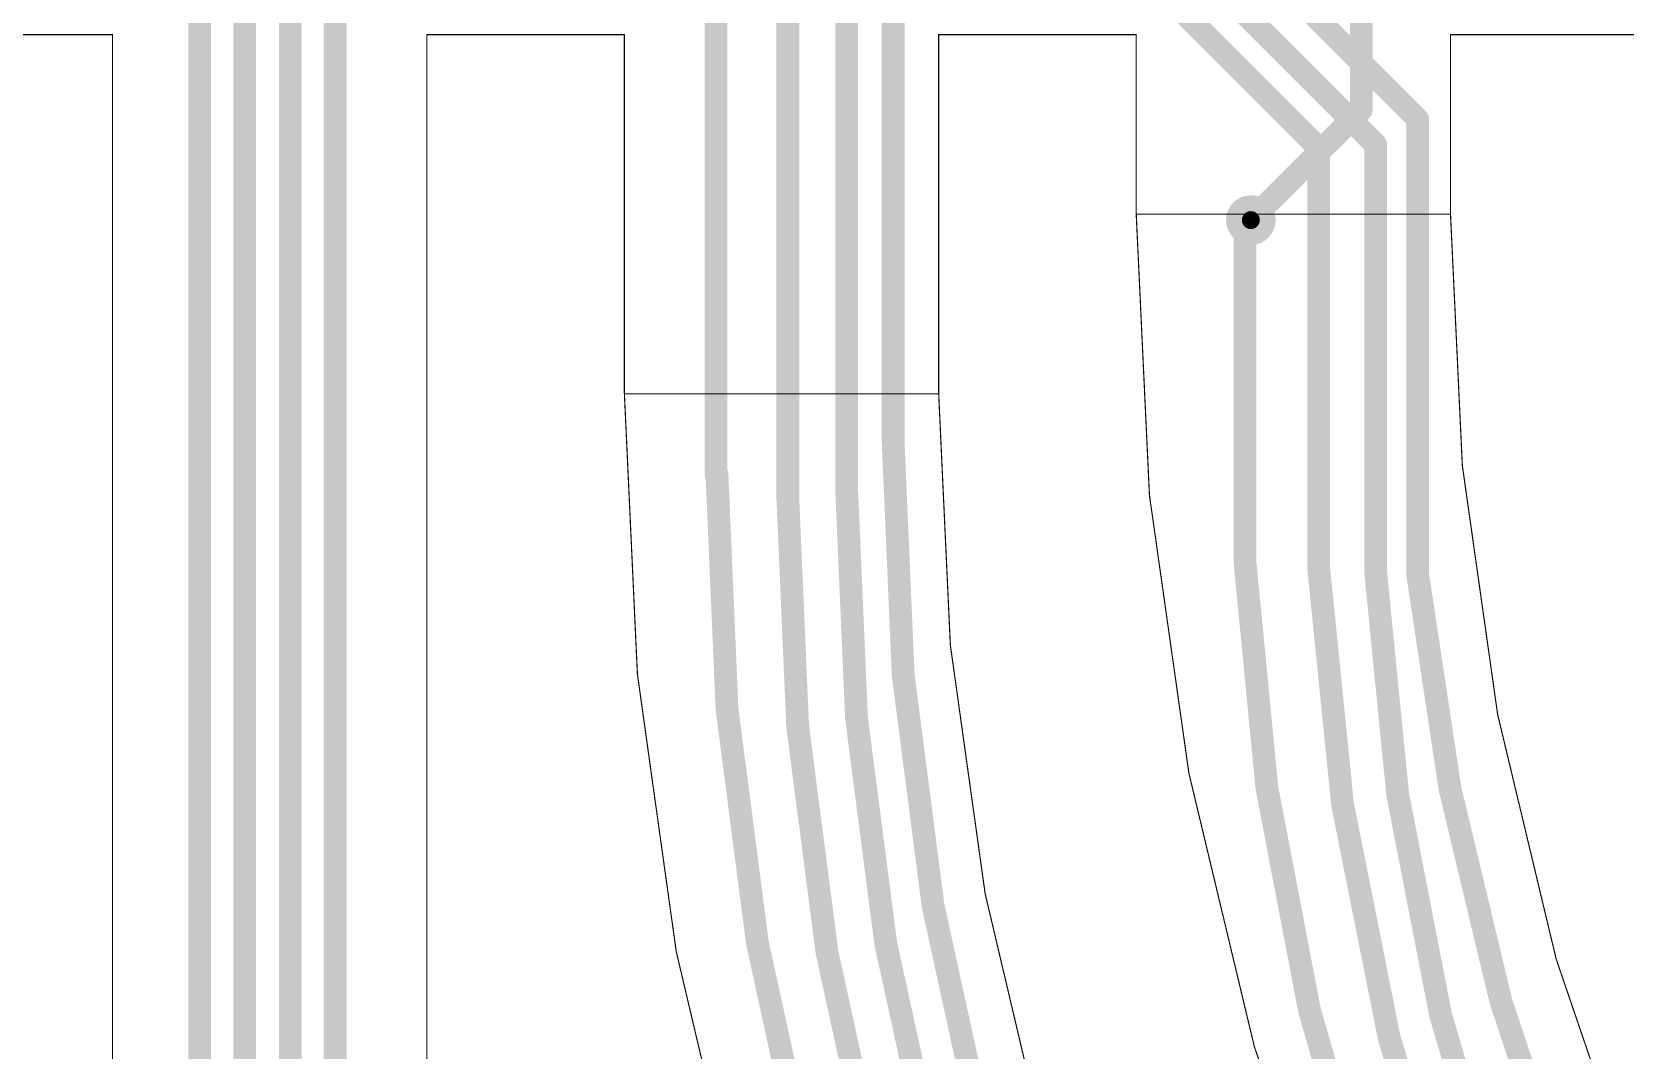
# Model space of a CAD drawing. Header units: millimetres. Extents: x 0 to 13.5, y -0.9 to 3.4.
# Drawn here: x 3.474 to 4.172, y 1.989 to 2.436 of the extents above; entities that cross this region are included whole.
import ezdxf

# ---------------------------------------------------------------- set-up
doc = ezdxf.new("R2010")
doc.units = ezdxf.units.MM
doc.header["$MEASUREMENT"] = 0
for name, color, linetype in [('BottomLayer', 5, 'Continuous'), ('BottomSolder', 6, 'Continuous'), ('Mechanical1', 6, 'Continuous'), ('Mechanical2', 216, 'Continuous'), ('TopLayer', 1, 'Continuous'), ('TopSolder', 216, 'Continuous'), ('ViaHoleLayer', 16, 'Continuous')]:
    doc.layers.add(name, color=color, linetype=linetype)

msp = doc.modelspace()

# ---------------------------------------------------------------- hatches: boundary and pattern name
at = {"layer": 'BottomLayer'}
h = msp.add_hatch(color=5, dxfattribs=at)
edge = h.paths.add_edge_path()
edge.add_arc((4.0082, 2.353), 0.00689, 0, 360)
at = {"layer": 'BottomSolder'}
h = msp.add_hatch(color=6, dxfattribs=at)
edge = h.paths.add_edge_path()
edge.add_arc((4.0082, 2.353), 0.01089, 0, 360)
at = {"layer": 'TopLayer'}
h = msp.add_hatch(color=1, dxfattribs=at)
edge = h.paths.add_edge_path()
edge.add_arc((4.0082, 2.353), 0.00689, 0, 360)
at = {"layer": 'TopSolder'}
h = msp.add_hatch(color=216, dxfattribs=at)
edge = h.paths.add_edge_path()
edge.add_arc((4.0082, 2.353), 0.01089, 0, 360)
at = {"layer": 'ViaHoleLayer'}
h = msp.add_hatch(color=16, dxfattribs=at)
edge = h.paths.add_edge_path()
edge.add_arc((4.0082, 2.353), 0.00394, 0, 360)

# ---------------------------------------------------------------- linework, layer by layer
at = {"layer": 'BottomLayer', "const_width": 0.01}
for points in [[(3.60674, 2.427), (3.60674, 2.84714)], [(3.58705, 2.427), (3.58705, 2.77555)], [(3.7227, 2.6998), (4.0379, 2.3846)], [(3.7818, 2.6968), (4.0813, 2.3973)], [(3.7617, 2.6873), (4.0629, 2.3861)], [(3.567, -0.82965), (3.567, 2.5529)], [(3.8514, 2.25495), (3.8514, 2.5407)], [(3.831, 2.23434), (3.831, 2.5318)], [(3.8052, 2.23071), (3.8052, 2.5141)], [(3.54731, -0.82965), (3.54731, 2.50171)], [(3.7737, 2.241), (3.7737, 2.49925)], [(3.58705, 2.427), (3.58706, -0.821)], [(3.60674, 2.427), (3.60674, -0.821)], [(4.0813, 2.19786), (4.0813, 2.3973)], [(4.0379, 2.20088), (4.0379, 2.3846)], [(4.0629, 2.19879), (4.0629, 2.3861)], [(4.0056, 2.3504), (4.0082, 2.353)], [(4.0056, 2.20361), (4.0056, 2.3504)]]:
    msp.add_lwpolyline(points, dxfattribs=at)
at = {"layer": 'BottomLayer', "const_width": 0.005}
for points in [[(3.58455, 2.427, 1), (3.58955, 2.427, 1)], [(3.58455, 2.427, 1), (3.58955, 2.427, 1)], [(3.60424, 2.427, 1), (3.60924, 2.427, 1)], [(3.60424, 2.427, 1), (3.60924, 2.427, 1)], [(4.0788, 2.3973, 1), (4.0838, 2.3973, 1)], [(4.0788, 2.3973, 1), (4.0838, 2.3973, 1)], [(4.0354, 2.3846, 1), (4.0404, 2.3846, 1)], [(4.0354, 2.3846, 1), (4.0404, 2.3846, 1)], [(4.0604, 2.3861, 1), (4.0654, 2.3861, 1)], [(4.0604, 2.3861, 1), (4.0654, 2.3861, 1)], [(4.0031, 2.3504, 1), (4.0081, 2.3504, 1)], [(4.0031, 2.3504, 1), (4.0081, 2.3504, 1)], [(4.0057, 2.353, 1), (4.0107, 2.353, 1)], [(3.8489, 2.25495, 1), (3.8539, 2.25495, 1)], [(3.8489, 2.25495, 1), (3.8539, 2.25495, 1)], [(3.7712, 2.241, 1), (3.7762, 2.241, 1)], [(3.77159, 2.24175, 1), (3.77659, 2.24175, 1)], [(3.8027, 2.23071, 1), (3.8077, 2.23071, 1)], [(3.8027, 2.23071, 1), (3.8077, 2.23071, 1)], [(3.8285, 2.23434, 1), (3.8335, 2.23434, 1)], [(3.8285, 2.23434, 1), (3.8335, 2.23434, 1)], [(4.0031, 2.20361, 1), (4.0081, 2.20361, 1)], [(4.0031, 2.20361, 1), (4.0081, 2.20361, 1)], [(4.00311, 2.20326, 1), (4.00811, 2.20326, 1)], [(4.00311, 2.20326, 1), (4.00811, 2.20326, 1)], [(4.0354, 2.20088, 1), (4.0404, 2.20088, 1)], [(4.0354, 2.20088, 1), (4.0404, 2.20088, 1)], [(4.0604, 2.19879, 1), (4.0654, 2.19879, 1)], [(4.0604, 2.19879, 1), (4.0654, 2.19879, 1)], [(4.0788, 2.19786, 1), (4.0838, 2.19786, 1)], [(4.0788, 2.19786, 1), (4.0838, 2.19786, 1)]]:
    msp.add_lwpolyline(points, format="xyb", close=True, dxfattribs=at)
at = {"layer": 'BottomLayer', "const_width": 0.01}
for points in [[(4.05939, 1.58512, -0.151681), (3.8514, 2.25495)], [(3.98525, 1.56202, -0.151751), (3.77409, 2.24175)], [(4.00934, 1.57364, -0.151765), (3.8052, 2.23071)], [(4.03508, 1.57738, -0.151743), (3.831, 2.23434)], [(4.00561, 2.20326, -0.008726), (4.0056, 2.20361)], [(4.25623, 1.56545, -0.163444), (4.00561, 2.20326)], [(4.31085, 1.53698, -0.170485), (4.0379, 2.20088)], [(4.3123, 1.57135, -0.164459), (4.0629, 2.19879)], [(4.34122, 1.59271, -0.150342), (4.0813, 2.19786)]]:
    msp.add_lwpolyline(points, format="xyb", dxfattribs=at)
at = {"layer": 'Mechanical1', "const_width": 0.0005}
for points in [[(3.42251, 2.43432), (3.50912, 2.43432)], [(3.50912, -0.91214), (3.50912, 2.43432)], [(3.64692, 2.43432), (3.73353, 2.43432)], [(3.64692, -0.91214), (3.64692, 2.43432)], [(3.73353, 2.27684), (3.73353, 2.43432)], [(3.87133, 2.43432), (3.95794, 2.43432)], [(3.87133, 2.27684), (3.87133, 2.43432)], [(3.95794, 2.35558), (3.95794, 2.43432)], [(4.09574, 2.43432), (4.18235, 2.43432)], [(4.09574, 2.35558), (4.09574, 2.43432)], [(3.95794, 2.35558), (4.09574, 2.35558)], [(3.73353, 2.27684), (3.87133, 2.27684)]]:
    msp.add_lwpolyline(points, dxfattribs=at)
at = {"layer": 'Mechanical1', "const_width": 0.00025}
for points in [[(3.509, 2.43432, 1), (3.50925, 2.43432, 1)], [(3.509, 2.43432, 1), (3.50925, 2.43432, 1)], [(3.64679, 2.43432, 1), (3.64704, 2.43432, 1)], [(3.64679, 2.43432, 1), (3.64704, 2.43432, 1)], [(3.73341, 2.43432, 1), (3.73366, 2.43432, 1)], [(3.73341, 2.43432, 1), (3.73366, 2.43432, 1)], [(3.8712, 2.43432, 1), (3.87145, 2.43432, 1)], [(3.8712, 2.43432, 1), (3.87145, 2.43432, 1)], [(3.95782, 2.43432, 1), (3.95807, 2.43432, 1)], [(3.95782, 2.43432, 1), (3.95807, 2.43432, 1)], [(4.09561, 2.43432, 1), (4.09586, 2.43432, 1)], [(4.09561, 2.43432, 1), (4.09586, 2.43432, 1)], [(3.95782, 2.35558, 1), (3.95807, 2.35558, 1)], [(3.95782, 2.35558, 1), (3.95807, 2.35558, 1)], [(3.95782, 2.35558, 1), (3.95807, 2.35558, 1)], [(4.09561, 2.35558, 1), (4.09586, 2.35558, 1)], [(4.09561, 2.35558, 1), (4.09586, 2.35558, 1)], [(4.09561, 2.35558, 1), (4.09586, 2.35558, 1)], [(3.73341, 2.27684, 1), (3.73366, 2.27684, 1)], [(3.73341, 2.27684, 1), (3.73366, 2.27684, 1)], [(3.73341, 2.27684, 1), (3.73366, 2.27684, 1)], [(3.8712, 2.27684, 1), (3.87145, 2.27684, 1)], [(3.8712, 2.27684, 1), (3.87145, 2.27684, 1)], [(3.8712, 2.27684, 1), (3.87145, 2.27684, 1)]]:
    msp.add_lwpolyline(points, format="xyb", close=True, dxfattribs=at)
at = {"layer": 'Mechanical1', "const_width": 0.0005}
for points in [[(5.05907, 1.06068, -0.367695), (3.95794, 2.35558)], [(5.08122, 1.19668, -0.367695), (4.09574, 2.35558)], [(4.58565, 1.03777, -0.310667), (3.73353, 2.27684)], [(4.63496, 1.16644, -0.310667), (3.87133, 2.27684)]]:
    msp.add_lwpolyline(points, format="xyb", dxfattribs=at)
at = {"layer": 'Mechanical2', "const_width": 0.0005}
for points in [[(3.42251, 2.43432), (3.50912, 2.43432)], [(3.50912, -0.91214), (3.50912, 2.43432)], [(3.64692, 2.43432), (3.73353, 2.43432)], [(3.64692, -0.91214), (3.64692, 2.43432)], [(3.73353, 2.27684), (3.73353, 2.43432)], [(3.87133, 2.43432), (3.95794, 2.43432)], [(3.87133, 2.27684), (3.87133, 2.43432)], [(3.95794, 2.35558), (3.95794, 2.43432)], [(4.09574, 2.43432), (4.18235, 2.43432)], [(4.09574, 2.35558), (4.09574, 2.43432)]]:
    msp.add_lwpolyline(points, dxfattribs=at)
at = {"layer": 'Mechanical2', "const_width": 0.00025}
for points in [[(3.509, 2.43432, 1), (3.50925, 2.43432, 1)], [(3.509, 2.43432, 1), (3.50925, 2.43432, 1)], [(3.64679, 2.43432, 1), (3.64704, 2.43432, 1)], [(3.64679, 2.43432, 1), (3.64704, 2.43432, 1)], [(3.73341, 2.43432, 1), (3.73366, 2.43432, 1)], [(3.73341, 2.43432, 1), (3.73366, 2.43432, 1)], [(3.8712, 2.43432, 1), (3.87145, 2.43432, 1)], [(3.8712, 2.43432, 1), (3.87145, 2.43432, 1)], [(3.95782, 2.43432, 1), (3.95807, 2.43432, 1)], [(3.95782, 2.43432, 1), (3.95807, 2.43432, 1)], [(4.09561, 2.43432, 1), (4.09586, 2.43432, 1)], [(4.09561, 2.43432, 1), (4.09586, 2.43432, 1)], [(3.95782, 2.35558, 1), (3.95807, 2.35558, 1)], [(3.95782, 2.35558, 1), (3.95807, 2.35558, 1)], [(4.09561, 2.35558, 1), (4.09586, 2.35558, 1)], [(4.09561, 2.35558, 1), (4.09586, 2.35558, 1)], [(3.73341, 2.27684, 1), (3.73366, 2.27684, 1)], [(3.73341, 2.27684, 1), (3.73366, 2.27684, 1)], [(3.8712, 2.27684, 1), (3.87145, 2.27684, 1)], [(3.8712, 2.27684, 1), (3.87145, 2.27684, 1)]]:
    msp.add_lwpolyline(points, format="xyb", close=True, dxfattribs=at)
at = {"layer": 'Mechanical2', "const_width": 0.0005}
for points in [[(5.05907, 1.06068, -0.367695), (3.95794, 2.35558)], [(5.08122, 1.19668, -0.367695), (4.09574, 2.35558)], [(4.58565, 1.03777, -0.310667), (3.73353, 2.27684)], [(4.63496, 1.16644, -0.310667), (3.87133, 2.27684)]]:
    msp.add_lwpolyline(points, format="xyb", dxfattribs=at)
at = {"layer": 'TopLayer', "const_width": 0.01}
for points in [[(4.0566, 2.4014), (4.0566, 2.681)], [(4.0082, 2.353), (4.0566, 2.4014)]]:
    msp.add_lwpolyline(points, dxfattribs=at)
at = {"layer": 'TopLayer', "const_width": 0.005}
for points in [[(4.0541, 2.4014, 1), (4.0591, 2.4014, 1)], [(4.0541, 2.4014, 1), (4.0591, 2.4014, 1)], [(4.0057, 2.353, 1), (4.0107, 2.353, 1)]]:
    msp.add_lwpolyline(points, format="xyb", close=True, dxfattribs=at)

doc.saveas('drawing.dxf')
